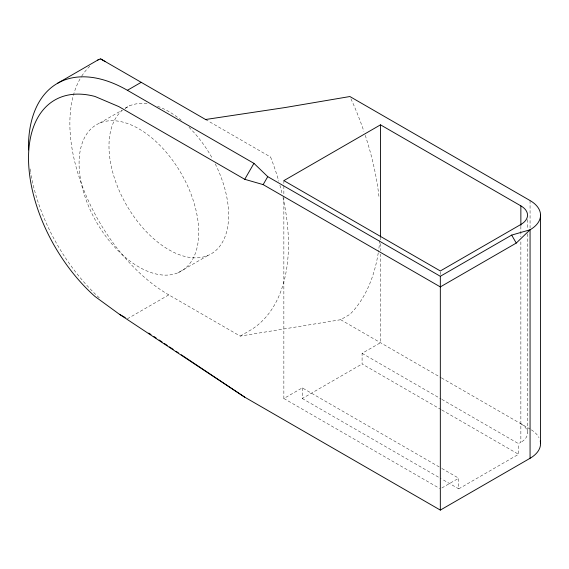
<?xml version="1.0" encoding="UTF-8"?>
<svg xmlns="http://www.w3.org/2000/svg" width="569" height="569" viewBox="0 0 569 569"><rect width="100%" height="100%" fill="white"/><g stroke="black" fill="none" stroke-linecap="round" stroke-linejoin="round"><path stroke-width="0.43" stroke-dasharray="2.85 2.13" d="M99.76 123.06L122.008 110.215M125.073 108.444L129.675 105.791M178.033 272.75A84.603 48.849 60 0 0 158.516 143.971A84.603 48.849 60 0 0 80.144 176.995A84.603 48.849 60 0 0 178.033 272.75L207.948 255.481M127.392 318.796L168.808 294.884L240.196 336.101L340.675 319.714L349.878 314.401L353.377 310.781A227.785 131.51 60 0 0 378.285 252.615M240.196 336.101L249.4 330.788A188.737 108.971 60 0 0 283.006 197.649M283.86 196.575L283.86 398.506L302.267 387.873L441.096 468.024M441.096 409.573L362.09 363.961L362.09 353.335L380.505 342.709L380.505 254.144M302.267 387.873L302.267 398.506L362.09 363.961M441.864 487.953L458.735 478.209L458.735 488.842L441.864 479.098M441.864 399.388L518.558 443.671L520.863 442.341L520.863 240.417M458.735 488.842L518.558 454.297L518.558 443.671M205.587 119.504L270.595 157.03M340.675 319.714L441.096 377.688M441.53 377.944L530.066 429.062M362.09 353.335L441.096 398.947M441.864 410.014L518.558 454.297M441.864 468.472L458.735 478.209M302.267 398.506L441.096 478.657M283.86 398.506L439.56 488.394M350.924 98.828L353.377 104.191A227.785 131.51 60 0 1 363.904 131.332M270.581 157.023L270.595 157.058A188.737 108.971 60 0 1 278.782 181.191M530.066 200.558L530.066 228.013M527.534 219.598L527.534 229.343M527.534 233.774L527.534 433.045M520.863 226.242L520.863 236.875M440.328 271.854L440.328 274.514M380.505 238.198L380.505 239.976M380.505 243.518L380.505 250.602M283.86 180.636L283.86 185.06M283.86 185.949L283.86 195.686M279.912 185.202A188.737 108.971 60 0 1 282.224 194.228M365.248 135.33A227.785 131.51 60 0 1 379.125 198.083M379.765 240.481A227.785 131.51 60 0 1 378.421 251.768M520.863 423.741A22.781 13.151 0 0 1 520.863 442.341M531.354 429.844A35.797 20.669 0 0 1 539.007 437.675M168.808 294.884A139.924 80.784 60 0 1 81.282 76.829M81.73 76.111A139.924 80.784 60 0 1 89.994 66.061M215.26 163.915A84.603 48.849 60 0 1 209.612 254.713A84.603 48.849 60 0 1 127.961 207.521A84.603 48.849 60 0 1 122.406 110.244M125.166 108.188A84.603 48.849 60 0 1 148.658 103.956M157.542 106.282A84.603 48.849 60 0 1 181.219 120.223M189.015 127.278A84.603 48.849 60 0 1 212.393 158.474M99.312 297.886A139.924 80.784 60 0 1 30.648 172.642M30.498 171.738A139.924 80.784 60 0 1 29.837 167.265"/><path stroke-width="0.85" d="M540.244 440.975A35.797 20.669 0 0 1 530.066 458.287L440.328 510.094L244.741 397.176L119.39 314.266L94.98 296.463A126.795 73.209 60 0 1 28.528 158.097A126.795 73.209 60 0 1 94.98 96.46L118.793 106.588L244.741 179.306L253.945 163.36L127.392 90.3A139.924 80.784 60 0 0 28.471 149.91M244.741 179.306L263.148 184.619L267.75 176.646L253.945 163.36M263.148 184.619L440.328 286.911L516.261 243.07L530.066 229.784A35.797 20.669 0 0 0 530.066 200.558L349.878 96.531L285.197 107.527L205.587 119.504M57.426 83.366L98.85 59.453L100.628 58.906L104.981 61.416M127.392 90.3L141.197 82.327M380.505 124.839L283.86 180.636L440.328 270.965L520.863 224.471A22.781 13.151 0 0 0 520.863 205.871L380.505 124.839L380.505 237.316M267.75 176.646L440.328 276.285L511.659 235.097L530.066 229.784L530.066 458.287M119.39 314.266L125.208 317.559M100.628 58.906L205.985 119.732M148.793 333.093L151.013 334.572M153.964 336.542L156.176 338.022M159.128 339.992L162.08 341.962M164.299 343.441L167.25 345.419M169.462 346.898L173.154 349.359M176.106 351.329L178.317 352.808M181.269 354.779L244.741 397.176M511.659 235.097L516.261 243.07M540.55 215.174L540.55 443.671M520.863 205.871L520.863 225.36M440.328 276.285L440.328 510.094M97.413 60.321A139.924 80.784 60 0 1 98.85 59.453"/></g></svg>
